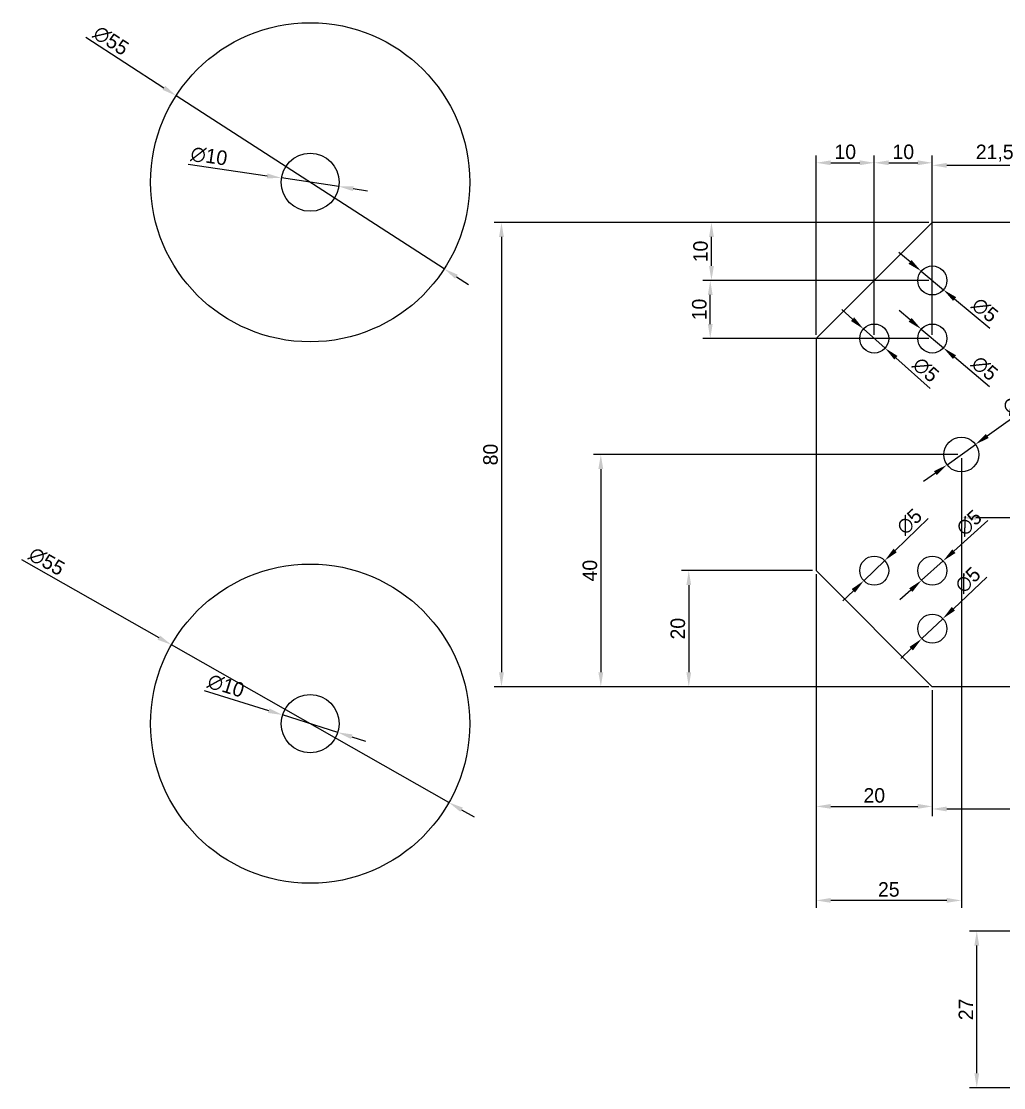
# Model space of a CAD drawing. Header units: millimetres. Extents: x -87 to 325, y -29 to 181.
# Drawn here: x -87 to 82.3, y -19.1 to 164.7 of the extents above; entities that cross this region are included whole.
import ezdxf

# ---------------------------------------------------------------- set-up
doc = ezdxf.new("R2010")
doc.units = ezdxf.units.MM
for name, color, linetype in [('base', 7, 'Continuous'), ('c_base', 4, 'Continuous'), ('c_lateral', 4, 'Continuous'), ('diametros', 4, 'Continuous'), ('ruedas', 7, 'Continuous')]:
    doc.layers.add(name, color=color, linetype=linetype)
doc.dimstyles.new('ISO-25', dxfattribs={"dimtxt": 2.5, "dimasz": 2.5, "dimexe": 1.25, "dimexo": 0.625, "dimtad": 1, "dimtxsty": 'Standard', "dimcen": 2.5, "dimadec": 0, "dimazin": 0, "dimtfac": 1, "dimtmove": 0, "dimatfit": 3, "dimfxl": 1, "dimarcsym": 0})

# ---------------------------------------------------------------- blocks, each defined once
blk = doc.blocks.new('*D1')
at = {"layer": 'Defpoints', "color": 0}
for p in [(-42.15, 137.66), (-32.26, 136.19)]:
    blk.add_point(p, dxfattribs=at)
at = {"layer": 'diametros', "color": 0, "lineweight": -2}
for p, q in [((-58.21, 140.04), (-44.62, 138.03)), ((-32.26, 136.19), (-42.15, 137.66)), ((-29.78, 135.83), (-27.31, 135.46))]:
    blk.add_line(p, q, dxfattribs=at)
at = {"layer": 'diametros', "color": 0}
for points in [[(-44.56, 138.44), (-44.68, 137.61), (-42.15, 137.66)], [(-29.72, 136.24), (-29.84, 135.41), (-32.26, 136.19)]]:
    blk.add_solid(points, dxfattribs=at)
at = {"layer": 'diametros', "color": 0, "insert": (-54.64, 141.41), "char_height": 2.5, "attachment_point": 5, "rotation": 351.564}
blk.add_mtext('∅10', dxfattribs=at)
blk = doc.blocks.new('*D2')
at = {"layer": 'Defpoints', "color": 0}
for p in [(-41.97, 45.13), (-32.43, 42.13)]:
    blk.add_point(p, dxfattribs=at)
at = {"layer": 'diametros', "color": 0, "lineweight": -2}
for p, q in [((-55.46, 49.36), (-44.36, 45.88)), ((-32.43, 42.13), (-41.97, 45.13)), ((-30.05, 41.38), (-27.66, 40.63))]:
    blk.add_line(p, q, dxfattribs=at)
at = {"layer": 'diametros', "color": 0}
for points in [[(-44.23, 46.27), (-44.48, 45.48), (-41.97, 45.13)], [(-29.92, 41.78), (-30.17, 40.98), (-32.43, 42.13)]]:
    blk.add_solid(points, dxfattribs=at)
at = {"layer": 'diametros', "color": 0, "insert": (-51.72, 50.15), "char_height": 2.5, "attachment_point": 5, "rotation": 342.5691}
blk.add_mtext('∅10', dxfattribs=at)
blk = doc.blocks.new('*D7')
at = {"layer": 'Defpoints', "color": 0}
for p in [(77.44, 91.75), (72.56, 88.25)]:
    blk.add_point(p, dxfattribs=at)
at = {"layer": 'diametros', "color": 0, "lineweight": -2}
for p, q in [((87.63, 99.04), (79.47, 93.2)), ((72.56, 88.25), (77.44, 91.75)), ((70.53, 86.8), (68.49, 85.35))]:
    blk.add_line(p, q, dxfattribs=at)
at = {"layer": 'diametros', "color": 0}
for points in [[(79.23, 93.54), (79.72, 92.86), (77.44, 91.75)], [(70.28, 87.14), (70.77, 86.46), (72.56, 88.25)]]:
    blk.add_solid(points, dxfattribs=at)
at = {"layer": 'diametros', "color": 0, "insert": (84.34, 98.99), "char_height": 2.5, "attachment_point": 5, "rotation": 35.5764}
blk.add_mtext('∅6', dxfattribs=at)
blk = doc.blocks.new('*D8')
at = {"layer": 'c_base', "color": 0, "lineweight": -2}
for p, q in [((69.38, 130), (-5.49, 130)), ((-4.24, 127.5), (-4.24, 52.5)), ((69.38, 50), (-5.49, 50))]:
    blk.add_line(p, q, dxfattribs=at)
at = {"layer": 'c_base', "color": 0}
for points in [[(-4.66, 127.5), (-3.82, 127.5), (-4.24, 130)], [(-4.66, 52.5), (-3.82, 52.5), (-4.24, 50)]]:
    blk.add_solid(points, dxfattribs=at)
at = {"layer": 'Defpoints', "color": 0}
for p in [(70, 130), (-4.24, 50), (70, 50)]:
    blk.add_point(p, dxfattribs=at)
at = {"layer": 'c_base', "color": 0, "insert": (-6.12, 90), "char_height": 2.5, "attachment_point": 5, "rotation": 90}
blk.add_mtext('80', dxfattribs=at)
blk = doc.blocks.new('*D9')
at = {"layer": 'c_base', "color": 0, "lineweight": -2}
for p, q in [((50, 110.62), (50, 141.53)), ((60, 110.62), (60, 141.53)), ((52.5, 140.28), (57.5, 140.28))]:
    blk.add_line(p, q, dxfattribs=at)
at = {"layer": 'c_base', "color": 0}
for points in [[(52.5, 140.7), (52.5, 139.87), (50, 140.28)], [(57.5, 140.7), (57.5, 139.87), (60, 140.28)]]:
    blk.add_solid(points, dxfattribs=at)
at = {"layer": 'Defpoints', "color": 0}
for p in [(60, 140.28), (50, 110), (60, 110)]:
    blk.add_point(p, dxfattribs=at)
at = {"layer": 'c_base', "color": 0, "insert": (55, 142.16), "char_height": 2.5, "attachment_point": 5}
blk.add_mtext('10', dxfattribs=at)
blk = doc.blocks.new('*D10')
at = {"layer": 'c_base', "color": 0, "lineweight": -2}
for p, q in [((60, 110.62), (60, 141.53)), ((70, 110.62), (70, 141.53)), ((62.5, 140.28), (67.5, 140.28))]:
    blk.add_line(p, q, dxfattribs=at)
at = {"layer": 'c_base', "color": 0}
for points in [[(62.5, 140.7), (62.5, 139.87), (60, 140.28)], [(67.5, 140.7), (67.5, 139.87), (70, 140.28)]]:
    blk.add_solid(points, dxfattribs=at)
at = {"layer": 'Defpoints', "color": 0}
for p in [(70, 140.28), (60, 110), (70, 110)]:
    blk.add_point(p, dxfattribs=at)
at = {"layer": 'c_base', "color": 0, "insert": (65, 142.16), "char_height": 2.5, "attachment_point": 5}
blk.add_mtext('10', dxfattribs=at)
blk = doc.blocks.new('*D11')
at = {"layer": 'c_base', "color": 0, "lineweight": -2}
for p, q in [((74.38, 90), (11.63, 90)), ((12.88, 87.5), (12.88, 52.5)), ((69.38, 50), (11.63, 50))]:
    blk.add_line(p, q, dxfattribs=at)
at = {"layer": 'c_base', "color": 0}
for points in [[(12.46, 87.5), (13.3, 87.5), (12.88, 90)], [(12.46, 52.5), (13.3, 52.5), (12.88, 50)]]:
    blk.add_solid(points, dxfattribs=at)
at = {"layer": 'Defpoints', "color": 0}
for p in [(75, 90), (12.88, 50), (70, 50)]:
    blk.add_point(p, dxfattribs=at)
at = {"layer": 'c_base', "color": 0, "insert": (11, 70), "char_height": 2.5, "attachment_point": 5, "rotation": 90}
blk.add_mtext('40', dxfattribs=at)
blk = doc.blocks.new('*D12')
at = {"layer": 'c_base', "color": 0, "lineweight": -2}
for p, q in [((49.38, 70), (26.79, 70)), ((28.04, 67.5), (28.04, 52.5)), ((69.38, 50), (26.79, 50))]:
    blk.add_line(p, q, dxfattribs=at)
at = {"layer": 'c_base', "color": 0}
for points in [[(27.62, 67.5), (28.45, 67.5), (28.04, 70)], [(27.62, 52.5), (28.45, 52.5), (28.04, 50)]]:
    blk.add_solid(points, dxfattribs=at)
at = {"layer": 'Defpoints', "color": 0}
for p in [(50, 70), (28.04, 50), (70, 50)]:
    blk.add_point(p, dxfattribs=at)
at = {"layer": 'c_base', "color": 0, "insert": (26.16, 60), "char_height": 2.5, "attachment_point": 5, "rotation": 90}
blk.add_mtext('20', dxfattribs=at)
blk = doc.blocks.new('*D13')
at = {"layer": 'c_base', "color": 0, "lineweight": -2}
for p, q in [((50, 69.38), (50, 28.12)), ((70, 49.38), (70, 28.12)), ((52.5, 29.37), (67.5, 29.37))]:
    blk.add_line(p, q, dxfattribs=at)
at = {"layer": 'c_base', "color": 0}
for points in [[(52.5, 29.79), (52.5, 28.96), (50, 29.37)], [(67.5, 29.79), (67.5, 28.96), (70, 29.37)]]:
    blk.add_solid(points, dxfattribs=at)
at = {"layer": 'Defpoints', "color": 0}
for p in [(50, 70), (70, 50), (70, 29.37)]:
    blk.add_point(p, dxfattribs=at)
at = {"layer": 'c_base', "color": 0, "insert": (60, 31.25), "char_height": 2.5, "attachment_point": 5}
blk.add_mtext('20', dxfattribs=at)
blk = doc.blocks.new('*D17')
at = {"layer": 'c_base', "color": 0, "lineweight": -2}
for p, q in [((69.38, 130), (30.69, 130)), ((31.94, 122.5), (31.94, 127.5)), ((69.38, 120), (30.69, 120))]:
    blk.add_line(p, q, dxfattribs=at)
at = {"layer": 'c_base', "color": 0}
for points in [[(31.53, 127.5), (32.36, 127.5), (31.94, 130)], [(31.53, 122.5), (32.36, 122.5), (31.94, 120)]]:
    blk.add_solid(points, dxfattribs=at)
at = {"layer": 'Defpoints', "color": 0}
for p in [(31.94, 130), (70, 130), (70, 120)]:
    blk.add_point(p, dxfattribs=at)
at = {"layer": 'c_base', "color": 0, "insert": (30.07, 125), "char_height": 2.5, "attachment_point": 5, "rotation": 90}
blk.add_mtext('10', dxfattribs=at)
blk = doc.blocks.new('*D18')
at = {"layer": 'c_base', "color": 0, "lineweight": -2}
for p, q in [((69.38, 120), (30.48, 120)), ((31.73, 112.5), (31.73, 117.5)), ((69.38, 110), (30.48, 110))]:
    blk.add_line(p, q, dxfattribs=at)
at = {"layer": 'c_base', "color": 0}
for points in [[(31.32, 117.5), (32.15, 117.5), (31.73, 120)], [(31.32, 112.5), (32.15, 112.5), (31.73, 110)]]:
    blk.add_solid(points, dxfattribs=at)
at = {"layer": 'Defpoints', "color": 0}
for p in [(31.73, 120), (70, 120), (70, 110)]:
    blk.add_point(p, dxfattribs=at)
at = {"layer": 'c_base', "color": 0, "insert": (29.86, 115), "char_height": 2.5, "attachment_point": 5, "rotation": 90}
blk.add_mtext('10', dxfattribs=at)
blk = doc.blocks.new('*D19')
at = {"layer": 'c_base', "color": 0, "lineweight": -2}
for p, q in [((75, 89.38), (75, 11.92)), ((50, 69.38), (50, 11.92)), ((72.5, 13.17), (52.5, 13.17))]:
    blk.add_line(p, q, dxfattribs=at)
at = {"layer": 'c_base', "color": 0}
for points in [[(52.5, 13.59), (52.5, 12.76), (50, 13.17)], [(72.5, 13.59), (72.5, 12.76), (75, 13.17)]]:
    blk.add_solid(points, dxfattribs=at)
at = {"layer": 'Defpoints', "color": 0}
for p in [(75, 90), (50, 70), (50, 13.17)]:
    blk.add_point(p, dxfattribs=at)
at = {"layer": 'c_base', "color": 0, "insert": (62.5, 15.05), "char_height": 2.5, "attachment_point": 5}
blk.add_mtext('25', dxfattribs=at)
blk = doc.blocks.new('*D20')
at = {"layer": 'c_base', "color": 0, "lineweight": -2}
for p, q in [((70, 130.63), (70, 141.09)), ((89, 139.84), (72.5, 139.84)), ((91.5, 120.12), (91.5, 141.09))]:
    blk.add_line(p, q, dxfattribs=at)
at = {"layer": 'c_base', "color": 0}
for points in [[(72.5, 140.26), (72.5, 139.43), (70, 139.84)], [(89, 140.26), (89, 139.43), (91.5, 139.84)]]:
    blk.add_solid(points, dxfattribs=at)
at = {"layer": 'Defpoints', "color": 0}
for p in [(70, 139.84), (70, 130), (91.5, 119.5)]:
    blk.add_point(p, dxfattribs=at)
at = {"layer": 'c_base', "color": 0, "insert": (80.75, 141.93), "char_height": 2.5, "attachment_point": 5}
blk.add_mtext('21,5', dxfattribs=at)
blk = doc.blocks.new('*D30')
at = {"layer": 'c_lateral', "color": 0, "lineweight": -2}
for p, q in [((104.38, 7.9), (76.41, 7.9)), ((77.66, -16.6), (77.66, 5.4)), ((109.38, -19.1), (76.41, -19.1))]:
    blk.add_line(p, q, dxfattribs=at)
at = {"layer": 'c_lateral', "color": 0}
for points in [[(77.24, 5.4), (78.08, 5.4), (77.66, 7.9)], [(77.24, -16.6), (78.08, -16.6), (77.66, -19.1)]]:
    blk.add_solid(points, dxfattribs=at)
at = {"layer": 'Defpoints', "color": 0}
for p in [(77.66, 7.9), (105, 7.9), (110, -19.1)]:
    blk.add_point(p, dxfattribs=at)
at = {"layer": 'c_lateral', "color": 0, "insert": (75.78, -5.6), "char_height": 2.5, "attachment_point": 5, "rotation": 90}
blk.add_mtext('27', dxfattribs=at)
blk = doc.blocks.new('*D46')
at = {"layer": 'Defpoints', "color": 0}
for p in [(71.81, 61.72), (68.19, 58.28)]:
    blk.add_point(p, dxfattribs=at)
at = {"layer": 'diametros', "color": 0, "lineweight": -2}
for p, q in [((79.37, 68.89), (73.63, 63.44)), ((68.19, 58.28), (71.81, 61.72)), ((66.37, 56.56), (64.56, 54.84))]:
    blk.add_line(p, q, dxfattribs=at)
at = {"layer": 'diametros', "color": 0}
for points in [[(73.34, 63.74), (73.92, 63.14), (71.81, 61.72)], [(66.08, 56.86), (66.66, 56.26), (68.19, 58.28)]]:
    blk.add_solid(points, dxfattribs=at)
at = {"layer": 'diametros', "color": 0, "insert": (76.12, 68.38), "char_height": 2.5, "attachment_point": 5, "rotation": 43.4681}
blk.add_mtext('∅5', dxfattribs=at)
blk = doc.blocks.new('*D47')
at = {"layer": 'Defpoints', "color": 0}
for p in [(71.86, 71.67), (68.14, 68.33)]:
    blk.add_point(p, dxfattribs=at)
at = {"layer": 'diametros', "color": 0, "lineweight": -2}
for p, q in [((79.59, 78.65), (73.71, 73.35)), ((68.14, 68.33), (71.86, 71.67)), ((66.29, 66.65), (64.43, 64.98))]:
    blk.add_line(p, q, dxfattribs=at)
at = {"layer": 'diametros', "color": 0}
for points in [[(73.43, 73.66), (73.99, 73.04), (71.86, 71.67)], [(66.01, 66.96), (66.57, 66.34), (68.14, 68.33)]]:
    blk.add_solid(points, dxfattribs=at)
at = {"layer": 'diametros', "color": 0, "insert": (76.33, 78.23), "char_height": 2.5, "attachment_point": 5, "rotation": 42.0399}
blk.add_mtext('∅5', dxfattribs=at)
blk = doc.blocks.new('*D48')
at = {"layer": 'Defpoints', "color": 0}
for p in [(61.8, 71.73), (58.2, 68.27)]:
    blk.add_point(p, dxfattribs=at)
at = {"layer": 'diametros', "color": 0, "lineweight": -2}
for p, q in [((69.3, 78.96), (63.6, 73.47)), ((58.2, 68.27), (61.8, 71.73)), ((56.4, 66.53), (54.6, 64.8))]:
    blk.add_line(p, q, dxfattribs=at)
at = {"layer": 'diametros', "color": 0}
for points in [[(63.31, 73.77), (63.89, 73.17), (61.8, 71.73)], [(56.11, 66.83), (56.69, 66.23), (58.2, 68.27)]]:
    blk.add_solid(points, dxfattribs=at)
at = {"layer": 'diametros', "color": 0, "insert": (66.05, 78.43), "char_height": 2.5, "attachment_point": 5, "rotation": 43.9433}
blk.add_mtext('∅5', dxfattribs=at)
blk = doc.blocks.new('*D49')
at = {"layer": 'Defpoints', "color": 0}
for p in [(68.09, 111.61), (71.91, 108.39)]:
    blk.add_point(p, dxfattribs=at)
at = {"layer": 'diametros', "color": 0, "lineweight": -2}
for p, q in [((66.18, 113.22), (64.26, 114.83)), ((68.09, 111.61), (71.91, 108.39)), ((79.88, 101.68), (73.82, 106.78))]:
    blk.add_line(p, q, dxfattribs=at)
at = {"layer": 'diametros', "color": 0}
for points in [[(66.44, 113.54), (65.91, 112.9), (68.09, 111.61)], [(74.09, 107.1), (73.56, 106.46), (71.91, 108.39)]]:
    blk.add_solid(points, dxfattribs=at)
at = {"layer": 'diametros', "color": 0, "insert": (79.01, 104.86), "char_height": 2.5, "attachment_point": 5, "rotation": 319.8821}
blk.add_mtext('∅5', dxfattribs=at)
blk = doc.blocks.new('*D50')
at = {"layer": 'Defpoints', "color": 0}
for p in [(68.08, 121.6), (71.92, 118.4)]:
    blk.add_point(p, dxfattribs=at)
at = {"layer": 'diametros', "color": 0, "lineweight": -2}
for p, q in [((66.16, 123.2), (64.24, 124.8)), ((68.08, 121.6), (71.92, 118.4)), ((79.93, 111.74), (73.84, 116.8))]:
    blk.add_line(p, q, dxfattribs=at)
at = {"layer": 'diametros', "color": 0}
for points in [[(66.42, 123.52), (65.89, 122.88), (68.08, 121.6)], [(74.11, 117.12), (73.58, 116.48), (71.92, 118.4)]]:
    blk.add_solid(points, dxfattribs=at)
at = {"layer": 'diametros', "color": 0, "insert": (79.05, 114.91), "char_height": 2.5, "attachment_point": 5, "rotation": 320.222}
blk.add_mtext('∅5', dxfattribs=at)
blk = doc.blocks.new('*D51')
at = {"layer": 'Defpoints', "color": 0}
for p in [(58.13, 111.66), (61.87, 108.34)]:
    blk.add_point(p, dxfattribs=at)
at = {"layer": 'diametros', "color": 0, "lineweight": -2}
for p, q in [((56.26, 113.32), (54.4, 114.99)), ((58.13, 111.66), (61.87, 108.34)), ((69.65, 101.41), (63.74, 106.68))]:
    blk.add_line(p, q, dxfattribs=at)
at = {"layer": 'diametros', "color": 0}
for points in [[(56.54, 113.64), (55.99, 113.01), (58.13, 111.66)], [(64.01, 106.99), (63.46, 106.36), (61.87, 108.34)]]:
    blk.add_solid(points, dxfattribs=at)
at = {"layer": 'diametros', "color": 0, "insert": (68.87, 104.61), "char_height": 2.5, "attachment_point": 5, "rotation": 318.3349}
blk.add_mtext('∅5', dxfattribs=at)
blk = doc.blocks.new('*D59')
at = {"layer": 'Defpoints', "color": 0}
for p in [(-60.3, 151.84), (-14.1, 122.01)]:
    blk.add_point(p, dxfattribs=at)
at = {"layer": 'diametros', "color": 0, "lineweight": -2}
for p, q in [((-75.88, 161.9), (-62.4, 153.2)), ((-14.1, 122.01), (-60.3, 151.84)), ((-12, 120.65), (-9.9, 119.3))]:
    blk.add_line(p, q, dxfattribs=at)
at = {"layer": 'diametros', "color": 0}
for points in [[(-62.18, 153.55), (-62.63, 152.85), (-60.3, 151.84)], [(-11.77, 121), (-12.23, 120.3), (-14.1, 122.01)]]:
    blk.add_solid(points, dxfattribs=at)
at = {"layer": 'diametros', "color": 0, "insert": (-71.53, 161.33), "char_height": 2.5, "attachment_point": 5, "rotation": 327.1482}
blk.add_mtext('∅55', dxfattribs=at)
blk = doc.blocks.new('*D60')
at = {"layer": 'Defpoints', "color": 0}
for p in [(-61.11, 57.22), (-13.29, 30.04)]:
    blk.add_point(p, dxfattribs=at)
at = {"layer": 'diametros', "color": 0, "lineweight": -2}
for p, q in [((-86.97, 71.92), (-63.28, 58.45)), ((-13.29, 30.04), (-61.11, 57.22)), ((-11.12, 28.8), (-8.95, 27.57))]:
    blk.add_line(p, q, dxfattribs=at)
at = {"layer": 'diametros', "color": 0}
for points in [[(-63.08, 58.82), (-63.49, 58.09), (-61.11, 57.22)], [(-10.91, 29.17), (-11.33, 28.44), (-13.29, 30.04)]]:
    blk.add_solid(points, dxfattribs=at)
at = {"layer": 'diametros', "color": 0, "insert": (-82.61, 71.59), "char_height": 2.5, "attachment_point": 5, "rotation": 330.3852}
blk.add_mtext('∅55', dxfattribs=at)
blk = doc.blocks.new('*D64')
at = {"layer": 'c_base', "color": 0, "lineweight": -2}
for p, q in [((70, 49.38), (70, 27.68)), ((115, 49.38), (115, 27.68)), ((72.5, 28.93), (112.5, 28.93))]:
    blk.add_line(p, q, dxfattribs=at)
at = {"layer": 'c_base', "color": 0}
for points in [[(72.5, 29.35), (72.5, 28.51), (70, 28.93)], [(112.5, 29.35), (112.5, 28.51), (115, 28.93)]]:
    blk.add_solid(points, dxfattribs=at)
at = {"layer": 'Defpoints', "color": 0}
for p in [(70, 50), (115, 50), (115, 28.93)]:
    blk.add_point(p, dxfattribs=at)
at = {"layer": 'c_base', "color": 0, "insert": (92.5, 30.81), "char_height": 2.5, "attachment_point": 5}
blk.add_mtext('45', dxfattribs=at)
blk = doc.blocks.new('*D83')
at = {"layer": 'c_base', "color": 0, "lineweight": -2}
for p, q in [((75, 89.38), (75, 77.9)), ((125, 89.38), (125, 77.9)), ((77.5, 79.15), (122.5, 79.15))]:
    blk.add_line(p, q, dxfattribs=at)
at = {"layer": 'c_base', "color": 0}
for points in [[(77.5, 79.56), (77.5, 78.73), (75, 79.15)], [(122.5, 79.56), (122.5, 78.73), (125, 79.15)]]:
    blk.add_solid(points, dxfattribs=at)
at = {"layer": 'Defpoints', "color": 0}
for p in [(75, 90), (125, 90), (125, 79.15)]:
    blk.add_point(p, dxfattribs=at)
at = {"layer": 'c_base', "color": 0, "insert": (100, 81.02), "char_height": 2.5, "attachment_point": 5}
blk.add_mtext('50', dxfattribs=at)

msp = doc.modelspace()

# ---------------------------------------------------------------- linework, layer by layer
at = {"layer": 'base'}
for p, q in [((70, 130), (50, 110)), ((115, 130), (70, 130)), ((50, 110), (50, 70)), ((70, 50), (50, 70)), ((115, 50), (70, 50))]:
    msp.add_line(p, q, dxfattribs=at)
for centre, radius in [((70, 120), 2.5), ((60, 110), 2.5), ((70, 110), 2.5), ((75, 90), 3), ((60, 70), 2.5), ((70, 70), 2.5), ((70, 60), 2.5)]:
    msp.add_circle(centre, radius, dxfattribs=at)
at = {"layer": 'ruedas'}
for centre, radius in [((-37.202, 136.926), 27.5), ((-37.202, 136.926), 5), ((-37.202, 43.629), 27.5), ((-37.202, 43.629), 5)]:
    msp.add_circle(centre, radius, dxfattribs=at)

# ---------------------------------------------------------------- dimensions: what is measured, and where the dimension line sits
at = {"layer": 'c_base'}
for base, p1, p2, picture, middle in [((60, 140.282), (50, 110), (60, 110), '*D9', (55, 142.157)), ((70, 140.282), (60, 110), (70, 110), '*D10', (65, 142.157)), ((70, 139.845), (91.5, 119.5), (70, 130), '*D20', (80.75, 141.928)), ((50, 13.174), (75, 90), (50, 70), '*D19', (62.5, 15.049)), ((125, 79.145), (75, 90), (125, 90), '*D83', (100, 81.02)), ((70, 29.373), (50, 70), (70, 50), '*D13', (60, 31.248)), ((115, 28.93), (70, 50), (115, 50), '*D64', (92.5, 30.805))]:
    dim = msp.add_linear_dim(base=base, p1=p1, p2=p2, dimstyle='ISO-25', dxfattribs=at)
    dim.commit()
    dim.dimension.update_dxf_attribs({"geometry": picture, "text_midpoint": middle})
for base, p1, p2, picture, middle in [((-4.24, 50), (70, 130), (70, 50), '*D8', (-6.115, 90)), ((31.942, 130), (70, 120), (70, 130), '*D17', (30.067, 125)), ((31.734, 120), (70, 110), (70, 120), '*D18', (29.859, 115)), ((12.88, 50), (75, 90), (70, 50), '*D11', (11.005, 70)), ((28.035, 50), (50, 70), (70, 50), '*D12', (26.16, 60))]:
    dim = msp.add_linear_dim(base=base, p1=p1, p2=p2, angle=90, dimstyle='ISO-25', dxfattribs=at)
    dim.commit()
    dim.dimension.update_dxf_attribs({"geometry": picture, "text_midpoint": middle})
at = {"layer": 'c_lateral'}
dim = msp.add_linear_dim(base=(77.659, 7.905), p1=(110, -19.095), p2=(105, 7.905), angle=90, dimstyle='ISO-25', dxfattribs=at)
dim.commit()
dim.dimension.update_dxf_attribs({"geometry": '*D30', "text_midpoint": (75.784, -5.595)})
at = {"layer": 'diametros'}
for p1, p2, picture, middle in [((-14.099, 122.008), (-60.304, 151.844), '*D59', (-72.55, 159.752)), ((-32.256, 136.193), (-42.147, 137.66), '*D1', (-54.913, 139.553)), ((72.56, 88.255), (77.44, 91.745), '*D7', (85.43, 97.461)), ((-13.294, 30.04), (-61.109, 57.219), '*D60', (-83.532, 69.964)), ((-32.431, 42.131), (-41.972, 45.127), '*D2', (-52.284, 48.365))]:
    dim = msp.add_diameter_dim_2p(p1=p1, p2=p2, dimstyle='ISO-25', dxfattribs=at)
    dim.commit()
    dim.dimension.update_dxf_attribs({"geometry": picture, "text_midpoint": middle, "dimtype": 163})
for p1, p2, picture, middle in [((68.079, 121.6), (71.921, 118.4), '*D50', (79.045, 114.91)), ((58.132, 111.662), (61.868, 108.338), '*D51', (68.873, 104.614)), ((68.088, 111.611), (71.912, 108.389), '*D49', (79.015, 104.856)), ((58.2, 68.265), (61.8, 71.735), '*D48', (66.049, 78.434)), ((68.143, 68.326), (71.857, 71.674), '*D47', (76.326, 78.229)), ((68.186, 58.28), (71.814, 61.72), '*D46', (76.119, 68.384))]:
    dim = msp.add_diameter_dim_2p(p1=p1, p2=p2, dimstyle='ISO-25', dxfattribs=at)
    dim.commit()
    dim.dimension.update_dxf_attribs({"geometry": picture, "text_midpoint": middle})

doc.saveas('drawing.dxf')
